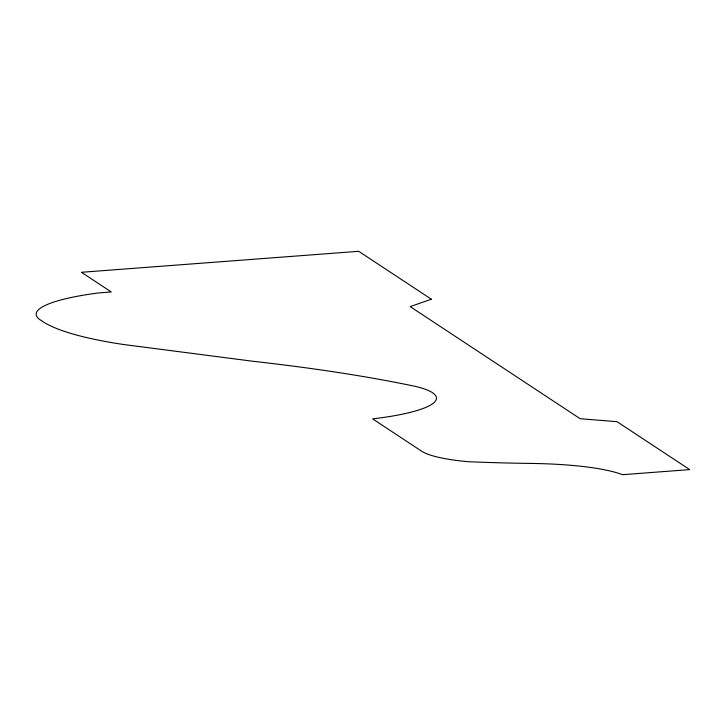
<?xml version="1.0" encoding="UTF-8"?>
<svg xmlns="http://www.w3.org/2000/svg" width="726" height="726" viewBox="0 0 726 726"><rect width="100%" height="100%" fill="white"/><g stroke="black" fill="none" stroke-linecap="round" stroke-linejoin="round"><path stroke-width="1.09" d="M431.344 299.212L410.181 306.608L580.128 418.702L617.055 421.697L689.7 469.613L622.518 474.695A129.083 23.967 -1.5 0 0 532.076 463.451A451.935 83.907 -1.5 0 1 468.179 461.709A108.455 20.137 -1.5 0 1 420.762 450.628L372.62 418.875A114.717 21.299 -1.5 0 0 415.136 386.323A855.473 158.831 -1.5 0 0 253.147 361.294L123.574 344.505A289.456 53.742 -1.5 0 1 41.337 320.565A121.042 22.47 -1.5 0 1 98.927 292.905L111.287 291.961L81.457 272.286L358.708 251.305L431.344 299.212"/></g></svg>
